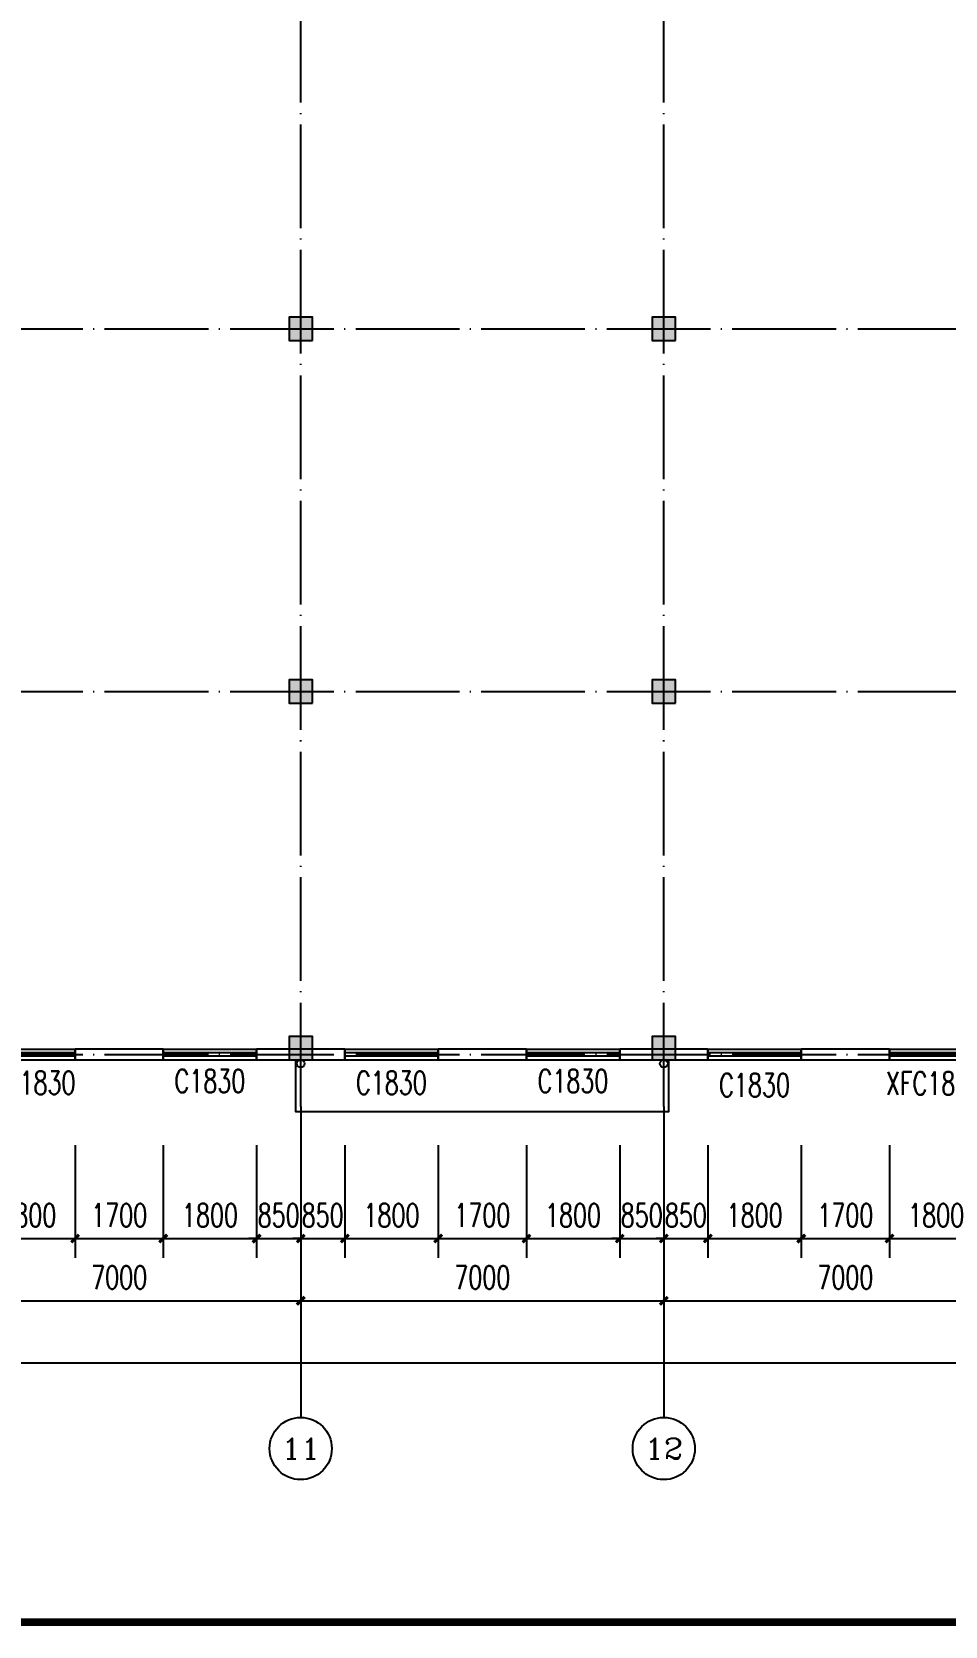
# Model space of a CAD drawing. Extents: x -4747 to 1060961, y -766984 to 396631.
# Drawn here: x 536663 to 554268, y -79089 to -48340 of the extents above; entities that cross this region are included whole.
import ezdxf
from ezdxf.enums import TextEntityAlignment as Align

# ---------------------------------------------------------------- set-up
doc = ezdxf.new("R2010")
doc.units = 0
doc.header["$LTSCALE"] = 1000
doc.header["$MEASUREMENT"] = 0
doc.linetypes.add('DOTE', pattern=[2.42, 2, -0.2, 0.02, -0.2])
doc.layers.get('0').update_dxf_attribs({"linetype": 'CONTINUOUS'})
doc.layers.get('DEFPOINTS').update_dxf_attribs({"linetype": 'CONTINUOUS'})
for name, color, linetype in [('AXIS', 3, 'CONTINUOUS'), ('AXIS_TEXT', 7, 'CONTINUOUS'), ('DOTE', 1, 'DOTE'), ('PUB_DIM', 3, 'CONTINUOUS'), ('PUB_TITLE', 4, 'CONTINUOUS'), ('WALL', 6, 'CONTINUOUS'), ('WINDOW', 4, 'CONTINUOUS'), ('WINDOW_TEXT', 7, 'CONTINUOUS'), ('屋面', 4, 'CONTINUOUS'), ('柱', 2, 'CONTINUOUS'), ('柱涂实', 54, 'CONTINUOUS'), ('雨水管', 2, 'CONTINUOUS'), ('面积计算', 7, 'CONTINUOUS')]:
    doc.layers.add(name, color=color, linetype=linetype)
doc.styles.add('_TCH_AXIS', font='COMPLEX', dxfattribs={"bigfont": 'GBCBIG'})
doc.styles.add('_TCH_WINDOW', font='SIMPLEX', dxfattribs={"height": 3.5, "bigfont": 'GBCBIG'})
doc.styles.add('COMPLEX', font='complex_.ttf')
doc.styles.add('DIM_FONT', font='SIMPLEX', dxfattribs={"width": 0.7, "bigfont": 'GBCBIG'})
doc.dimstyles.new('DIMN150', dxfattribs={"dimscale": 1.5, "dimtxt": 300, "dimasz": 100, "dimexe": 250, "dimexo": 300, "dimgap": 150, "dimtad": 1, "dimdec": 0, "dimzin": 0, "dimtxsty": 'DIM_FONT', "dimblk": 'ARCHTICK', "dimcen": 0.09, "dimclrt": 7, "dimazin": 3, "dimtfac": 1, "dimtdec": 0, "dimtix": 1, "dimtmove": 0, "dimatfit": 3, "dimtolj": 1, "dimtzin": 0})

# ---------------------------------------------------------------- blocks, each defined once
blk = doc.blocks.new('A$C22EA1380')
at = {"layer": '柱涂实'}
for points in [[(63625, 13875), (63625, 14325), (63175, 14325), (63175, 13875)], [(70625, 13875), (70625, 14325), (70175, 14325), (70175, 13875)], [(63625, 6875), (63625, 7325), (63175, 7325), (63175, 6875)], [(70625, 6875), (70625, 7325), (70175, 7325), (70175, 6875)], [(63625, 0), (63625, 450), (63175, 450), (63175, 0)], [(70625, 0), (70625, 450), (70175, 450), (70175, 0)]]:
    blk.add_hatch(color=256, dxfattribs=at).paths.add_polyline_path(points)
at = {"layer": '柱'}
for points in [[(63625, 13875), (63625, 14325), (63175, 14325), (63175, 13875)], [(70625, 13875), (70625, 14325), (70175, 14325), (70175, 13875)], [(63625, 6875), (63625, 7325), (63175, 7325), (63175, 6875)], [(70625, 6875), (70625, 7325), (70175, 7325), (70175, 6875)], [(63625, 0), (63625, 450), (63175, 450), (63175, 0)], [(70625, 0), (70625, 450), (70175, 450), (70175, 0)]]:
    blk.add_lwpolyline(points, close=True, dxfattribs=at)
at = {"layer": '柱涂实', "linetype": 'CONTINUOUS'}
for points in [[(63625, 13875), (63625, 14325), (63175, 14325), (63175, 13875)], [(70625, 13875), (70625, 14325), (70175, 14325), (70175, 13875)], [(63625, 6875), (63625, 7325), (63175, 7325), (63175, 6875)], [(70625, 6875), (70625, 7325), (70175, 7325), (70175, 6875)], [(63625, 0), (63625, 450), (63175, 450), (63175, 0)], [(70625, 0), (70625, 450), (70175, 450), (70175, 0)]]:
    blk.add_lwpolyline(points, close=True, dxfattribs=at)
blk = doc.blocks.new('_ARCHTICK')
at = {"color": 0, "linetype": 'BYBLOCK', "const_width": 0.4}
blk.add_lwpolyline([(-0.5, -0.5), (0.5, 0.5)], dxfattribs=at)
blk = doc.blocks.new('*D1256')
at = {"layer": 'DEFPOINTS', "color": 0}
for p in [(553195, -69364), (554995, -69364), (554995, -71614)]:
    blk.add_point(p, dxfattribs=at)
at = {"layer": 'PUB_DIM', "color": 0}
for p, q in [((553195, -69814), (553195, -71989)), ((554995, -69814), (554995, -71989)), ((553195, -71614), (554995, -71614))]:
    blk.add_line(p, q, dxfattribs=at)
at = {"layer": 'PUB_DIM', "color": 0, "xscale": 150, "yscale": 150, "zscale": 150, "rotation": 180}
blk.add_blockref('_ARCHTICK', (553195, -71614), dxfattribs=at)
at = {"layer": 'PUB_DIM', "color": 0, "xscale": 150, "yscale": 150, "zscale": 150}
blk.add_blockref('_ARCHTICK', (554995, -71614), dxfattribs=at)
at = {"layer": 'PUB_DIM', "color": 7, "insert": (554095, -71164), "char_height": 450, "attachment_point": 5, "style": 'DIM_FONT'}
blk.add_mtext('\\A1;1800', dxfattribs=at)
blk = doc.blocks.new('*D1257')
at = {"layer": 'DEFPOINTS', "color": 0}
for p in [(551495, -69364), (553195, -69364), (553195, -71614)]:
    blk.add_point(p, dxfattribs=at)
at = {"layer": 'PUB_DIM', "color": 0}
for p, q in [((551495, -69814), (551495, -71989)), ((553195, -69814), (553195, -71989)), ((551495, -71614), (553195, -71614))]:
    blk.add_line(p, q, dxfattribs=at)
at = {"layer": 'PUB_DIM', "color": 0, "xscale": 150, "yscale": 150, "zscale": 150, "rotation": 180}
blk.add_blockref('_ARCHTICK', (551495, -71614), dxfattribs=at)
at = {"layer": 'PUB_DIM', "color": 0, "xscale": 150, "yscale": 150, "zscale": 150}
blk.add_blockref('_ARCHTICK', (553195, -71614), dxfattribs=at)
at = {"layer": 'PUB_DIM', "color": 7, "insert": (552345, -71164), "char_height": 450, "attachment_point": 5, "style": 'DIM_FONT'}
blk.add_mtext('\\A1;1700', dxfattribs=at)
blk = doc.blocks.new('*D1258')
at = {"layer": 'DEFPOINTS', "color": 0}
for p in [(549695, -69364), (551495, -69364), (551495, -71614)]:
    blk.add_point(p, dxfattribs=at)
at = {"layer": 'PUB_DIM', "color": 0}
for p, q in [((549695, -69814), (549695, -71989)), ((551495, -69814), (551495, -71989)), ((549695, -71614), (551495, -71614))]:
    blk.add_line(p, q, dxfattribs=at)
at = {"layer": 'PUB_DIM', "color": 0, "xscale": 150, "yscale": 150, "zscale": 150, "rotation": 180}
blk.add_blockref('_ARCHTICK', (549695, -71614), dxfattribs=at)
at = {"layer": 'PUB_DIM', "color": 0, "xscale": 150, "yscale": 150, "zscale": 150}
blk.add_blockref('_ARCHTICK', (551495, -71614), dxfattribs=at)
at = {"layer": 'PUB_DIM', "color": 7, "insert": (550595, -71164), "char_height": 450, "attachment_point": 5, "style": 'DIM_FONT'}
blk.add_mtext('\\A1;1800', dxfattribs=at)
blk = doc.blocks.new('*D1259')
at = {"layer": 'DEFPOINTS', "color": 0}
for p in [(548845, -69364), (549695, -69364), (549695, -71614)]:
    blk.add_point(p, dxfattribs=at)
at = {"layer": 'PUB_DIM', "color": 0}
for p, q in [((548845, -69814), (548845, -71989)), ((549695, -69814), (549695, -71989)), ((548845, -71614), (548695, -71614)), ((548845, -71614), (549695, -71614)), ((549695, -71614), (549845, -71614))]:
    blk.add_line(p, q, dxfattribs=at)
at = {"layer": 'PUB_DIM', "color": 0, "xscale": 150, "yscale": 150, "zscale": 150}
blk.add_blockref('_ARCHTICK', (548845, -71614), dxfattribs=at)
at = {"layer": 'PUB_DIM', "color": 0, "xscale": 150, "yscale": 150, "zscale": 150, "rotation": 180}
blk.add_blockref('_ARCHTICK', (549695, -71614), dxfattribs=at)
at = {"layer": 'PUB_DIM', "color": 7, "insert": (549270, -71164), "char_height": 450, "attachment_point": 5, "style": 'DIM_FONT'}
blk.add_mtext('\\A1;850', dxfattribs=at)
blk = doc.blocks.new('*D1260')
at = {"layer": 'DEFPOINTS', "color": 0}
for p in [(547995, -69364), (548845, -69364), (548845, -71614)]:
    blk.add_point(p, dxfattribs=at)
at = {"layer": 'PUB_DIM', "color": 0}
for p, q in [((547995, -69814), (547995, -71989)), ((548845, -69814), (548845, -71989)), ((547995, -71614), (547845, -71614)), ((547995, -71614), (548845, -71614)), ((548845, -71614), (548995, -71614))]:
    blk.add_line(p, q, dxfattribs=at)
at = {"layer": 'PUB_DIM', "color": 0, "xscale": 150, "yscale": 150, "zscale": 150}
blk.add_blockref('_ARCHTICK', (547995, -71614), dxfattribs=at)
at = {"layer": 'PUB_DIM', "color": 0, "xscale": 150, "yscale": 150, "zscale": 150, "rotation": 180}
blk.add_blockref('_ARCHTICK', (548845, -71614), dxfattribs=at)
at = {"layer": 'PUB_DIM', "color": 7, "insert": (548420, -71164), "char_height": 450, "attachment_point": 5, "style": 'DIM_FONT'}
blk.add_mtext('\\A1;850', dxfattribs=at)
blk = doc.blocks.new('*D1261')
at = {"layer": 'DEFPOINTS', "color": 0}
for p in [(546195, -69364), (547995, -69364), (547995, -71614)]:
    blk.add_point(p, dxfattribs=at)
at = {"layer": 'PUB_DIM', "color": 0}
for p, q in [((546195, -69814), (546195, -71989)), ((547995, -69814), (547995, -71989)), ((546195, -71614), (547995, -71614))]:
    blk.add_line(p, q, dxfattribs=at)
at = {"layer": 'PUB_DIM', "color": 0, "xscale": 150, "yscale": 150, "zscale": 150, "rotation": 180}
blk.add_blockref('_ARCHTICK', (546195, -71614), dxfattribs=at)
at = {"layer": 'PUB_DIM', "color": 0, "xscale": 150, "yscale": 150, "zscale": 150}
blk.add_blockref('_ARCHTICK', (547995, -71614), dxfattribs=at)
at = {"layer": 'PUB_DIM', "color": 7, "insert": (547095, -71164), "char_height": 450, "attachment_point": 5, "style": 'DIM_FONT'}
blk.add_mtext('\\A1;1800', dxfattribs=at)
blk = doc.blocks.new('*D1262')
at = {"layer": 'DEFPOINTS', "color": 0}
for p in [(544495, -69364), (546195, -69364), (546195, -71614)]:
    blk.add_point(p, dxfattribs=at)
at = {"layer": 'PUB_DIM', "color": 0}
for p, q in [((544495, -69814), (544495, -71989)), ((546195, -69814), (546195, -71989)), ((544495, -71614), (546195, -71614))]:
    blk.add_line(p, q, dxfattribs=at)
at = {"layer": 'PUB_DIM', "color": 0, "xscale": 150, "yscale": 150, "zscale": 150, "rotation": 180}
blk.add_blockref('_ARCHTICK', (544495, -71614), dxfattribs=at)
at = {"layer": 'PUB_DIM', "color": 0, "xscale": 150, "yscale": 150, "zscale": 150}
blk.add_blockref('_ARCHTICK', (546195, -71614), dxfattribs=at)
at = {"layer": 'PUB_DIM', "color": 7, "insert": (545345, -71164), "char_height": 450, "attachment_point": 5, "style": 'DIM_FONT'}
blk.add_mtext('\\A1;1700', dxfattribs=at)
blk = doc.blocks.new('*D1263')
at = {"layer": 'DEFPOINTS', "color": 0}
for p in [(542695, -69364), (544495, -69364), (544495, -71614)]:
    blk.add_point(p, dxfattribs=at)
at = {"layer": 'PUB_DIM', "color": 0}
for p, q in [((542695, -69814), (542695, -71989)), ((544495, -69814), (544495, -71989)), ((542695, -71614), (544495, -71614))]:
    blk.add_line(p, q, dxfattribs=at)
at = {"layer": 'PUB_DIM', "color": 0, "xscale": 150, "yscale": 150, "zscale": 150, "rotation": 180}
blk.add_blockref('_ARCHTICK', (542695, -71614), dxfattribs=at)
at = {"layer": 'PUB_DIM', "color": 0, "xscale": 150, "yscale": 150, "zscale": 150}
blk.add_blockref('_ARCHTICK', (544495, -71614), dxfattribs=at)
at = {"layer": 'PUB_DIM', "color": 7, "insert": (543595, -71164), "char_height": 450, "attachment_point": 5, "style": 'DIM_FONT'}
blk.add_mtext('\\A1;1800', dxfattribs=at)
blk = doc.blocks.new('*D1264')
at = {"layer": 'DEFPOINTS', "color": 0}
for p in [(541845, -69364), (542695, -69364), (542695, -71614)]:
    blk.add_point(p, dxfattribs=at)
at = {"layer": 'PUB_DIM', "color": 0}
for p, q in [((541845, -69814), (541845, -71989)), ((542695, -69814), (542695, -71989)), ((541845, -71614), (541695, -71614)), ((541845, -71614), (542695, -71614)), ((542695, -71614), (542845, -71614))]:
    blk.add_line(p, q, dxfattribs=at)
at = {"layer": 'PUB_DIM', "color": 0, "xscale": 150, "yscale": 150, "zscale": 150}
blk.add_blockref('_ARCHTICK', (541845, -71614), dxfattribs=at)
at = {"layer": 'PUB_DIM', "color": 0, "xscale": 150, "yscale": 150, "zscale": 150, "rotation": 180}
blk.add_blockref('_ARCHTICK', (542695, -71614), dxfattribs=at)
at = {"layer": 'PUB_DIM', "color": 7, "insert": (542270, -71164), "char_height": 450, "attachment_point": 5, "style": 'DIM_FONT'}
blk.add_mtext('\\A1;850', dxfattribs=at)
blk = doc.blocks.new('*D1265')
at = {"layer": 'DEFPOINTS', "color": 0}
for p in [(540995, -69364), (541845, -69364), (541845, -71614)]:
    blk.add_point(p, dxfattribs=at)
at = {"layer": 'PUB_DIM', "color": 0}
for p, q in [((540995, -69814), (540995, -71989)), ((541845, -69814), (541845, -71989)), ((540995, -71614), (540845, -71614)), ((540995, -71614), (541845, -71614)), ((541845, -71614), (541995, -71614))]:
    blk.add_line(p, q, dxfattribs=at)
at = {"layer": 'PUB_DIM', "color": 0, "xscale": 150, "yscale": 150, "zscale": 150}
blk.add_blockref('_ARCHTICK', (540995, -71614), dxfattribs=at)
at = {"layer": 'PUB_DIM', "color": 0, "xscale": 150, "yscale": 150, "zscale": 150, "rotation": 180}
blk.add_blockref('_ARCHTICK', (541845, -71614), dxfattribs=at)
at = {"layer": 'PUB_DIM', "color": 7, "insert": (541420, -71164), "char_height": 450, "attachment_point": 5, "style": 'DIM_FONT'}
blk.add_mtext('\\A1;850', dxfattribs=at)
blk = doc.blocks.new('*D1266')
at = {"layer": 'DEFPOINTS', "color": 0}
for p in [(539195, -69364), (540995, -69364), (540995, -71614)]:
    blk.add_point(p, dxfattribs=at)
at = {"layer": 'PUB_DIM', "color": 0}
for p, q in [((539195, -69814), (539195, -71989)), ((540995, -69814), (540995, -71989)), ((539195, -71614), (540995, -71614))]:
    blk.add_line(p, q, dxfattribs=at)
at = {"layer": 'PUB_DIM', "color": 0, "xscale": 150, "yscale": 150, "zscale": 150, "rotation": 180}
blk.add_blockref('_ARCHTICK', (539195, -71614), dxfattribs=at)
at = {"layer": 'PUB_DIM', "color": 0, "xscale": 150, "yscale": 150, "zscale": 150}
blk.add_blockref('_ARCHTICK', (540995, -71614), dxfattribs=at)
at = {"layer": 'PUB_DIM', "color": 7, "insert": (540095, -71164), "char_height": 450, "attachment_point": 5, "style": 'DIM_FONT'}
blk.add_mtext('\\A1;1800', dxfattribs=at)
blk = doc.blocks.new('*D1267')
at = {"layer": 'DEFPOINTS', "color": 0}
for p in [(537495, -69364), (539195, -69364), (539195, -71614)]:
    blk.add_point(p, dxfattribs=at)
at = {"layer": 'PUB_DIM', "color": 0}
for p, q in [((537495, -69814), (537495, -71989)), ((539195, -69814), (539195, -71989)), ((537495, -71614), (539195, -71614))]:
    blk.add_line(p, q, dxfattribs=at)
at = {"layer": 'PUB_DIM', "color": 0, "xscale": 150, "yscale": 150, "zscale": 150, "rotation": 180}
blk.add_blockref('_ARCHTICK', (537495, -71614), dxfattribs=at)
at = {"layer": 'PUB_DIM', "color": 0, "xscale": 150, "yscale": 150, "zscale": 150}
blk.add_blockref('_ARCHTICK', (539195, -71614), dxfattribs=at)
at = {"layer": 'PUB_DIM', "color": 7, "insert": (538345, -71164), "char_height": 450, "attachment_point": 5, "style": 'DIM_FONT'}
blk.add_mtext('\\A1;1700', dxfattribs=at)
blk = doc.blocks.new('*D1268')
at = {"layer": 'DEFPOINTS', "color": 0}
for p in [(535695, -69364), (537495, -69364), (537495, -71614)]:
    blk.add_point(p, dxfattribs=at)
at = {"layer": 'PUB_DIM', "color": 0}
for p, q in [((535695, -69814), (535695, -71989)), ((537495, -69814), (537495, -71989)), ((535695, -71614), (537495, -71614))]:
    blk.add_line(p, q, dxfattribs=at)
at = {"layer": 'PUB_DIM', "color": 0, "xscale": 150, "yscale": 150, "zscale": 150, "rotation": 180}
blk.add_blockref('_ARCHTICK', (535695, -71614), dxfattribs=at)
at = {"layer": 'PUB_DIM', "color": 0, "xscale": 150, "yscale": 150, "zscale": 150}
blk.add_blockref('_ARCHTICK', (537495, -71614), dxfattribs=at)
at = {"layer": 'PUB_DIM', "color": 7, "insert": (536595, -71164), "char_height": 450, "attachment_point": 5, "style": 'DIM_FONT'}
blk.add_mtext('\\A1;1800', dxfattribs=at)
blk = doc.blocks.new('*D1351')
at = {"layer": 'AXIS', "color": 0}
for p, q in [((534845, -69514), (534845, -73189)), ((541845, -69514), (541845, -73189)), ((534845, -72814), (541845, -72814))]:
    blk.add_line(p, q, dxfattribs=at)
at = {"layer": 'DEFPOINTS', "color": 0}
for p in [(534845, -69064), (541845, -69064), (541845, -72814)]:
    blk.add_point(p, dxfattribs=at)
at = {"layer": 'AXIS', "color": 0, "xscale": 150, "yscale": 150, "zscale": 150, "rotation": 180}
blk.add_blockref('_ARCHTICK', (534845, -72814), dxfattribs=at)
at = {"layer": 'AXIS', "color": 0, "xscale": 150, "yscale": 150, "zscale": 150}
blk.add_blockref('_ARCHTICK', (541845, -72814), dxfattribs=at)
at = {"layer": 'AXIS', "color": 7, "insert": (538345, -72364), "char_height": 450, "attachment_point": 5, "style": 'DIM_FONT'}
blk.add_mtext('\\A1;7000', dxfattribs=at)
blk = doc.blocks.new('*D1352')
at = {"layer": 'AXIS', "color": 0}
for p, q in [((541845, -69514), (541845, -73189)), ((548845, -69514), (548845, -73189)), ((541845, -72814), (548845, -72814))]:
    blk.add_line(p, q, dxfattribs=at)
at = {"layer": 'DEFPOINTS', "color": 0}
for p in [(541845, -69064), (548845, -69064), (548845, -72814)]:
    blk.add_point(p, dxfattribs=at)
at = {"layer": 'AXIS', "color": 0, "xscale": 150, "yscale": 150, "zscale": 150, "rotation": 180}
blk.add_blockref('_ARCHTICK', (541845, -72814), dxfattribs=at)
at = {"layer": 'AXIS', "color": 0, "xscale": 150, "yscale": 150, "zscale": 150}
blk.add_blockref('_ARCHTICK', (548845, -72814), dxfattribs=at)
at = {"layer": 'AXIS', "color": 7, "insert": (545345, -72364), "char_height": 450, "attachment_point": 5, "style": 'DIM_FONT'}
blk.add_mtext('\\A1;7000', dxfattribs=at)
blk = doc.blocks.new('*D1353')
at = {"layer": 'AXIS', "color": 0}
for p, q in [((548845, -69514), (548845, -73189)), ((555845, -69514), (555845, -73189)), ((548845, -72814), (555845, -72814))]:
    blk.add_line(p, q, dxfattribs=at)
at = {"layer": 'DEFPOINTS', "color": 0}
for p in [(548845, -69064), (555845, -69064), (555845, -72814)]:
    blk.add_point(p, dxfattribs=at)
at = {"layer": 'AXIS', "color": 0, "xscale": 150, "yscale": 150, "zscale": 150, "rotation": 180}
blk.add_blockref('_ARCHTICK', (548845, -72814), dxfattribs=at)
at = {"layer": 'AXIS', "color": 0, "xscale": 150, "yscale": 150, "zscale": 150}
blk.add_blockref('_ARCHTICK', (555845, -72814), dxfattribs=at)
at = {"layer": 'AXIS', "color": 7, "insert": (552345, -72364), "char_height": 450, "attachment_point": 5, "style": 'DIM_FONT'}
blk.add_mtext('\\A1;7000', dxfattribs=at)
blk = doc.blocks.new('*D1358')
at = {"layer": 'AXIS', "color": 0}
for p, q in [((478445, -69814), (478445, -74389)), ((578945, -69814), (578945, -74389)), ((478445, -74014), (578945, -74014))]:
    blk.add_line(p, q, dxfattribs=at)
at = {"layer": 'DEFPOINTS', "color": 0}
for p in [(478445, -69364), (578945, -69364), (578945, -74014)]:
    blk.add_point(p, dxfattribs=at)
at = {"layer": 'AXIS', "color": 0, "xscale": 150, "yscale": 150, "zscale": 150, "rotation": 180}
blk.add_blockref('_ARCHTICK', (478445, -74014), dxfattribs=at)
at = {"layer": 'AXIS', "color": 0, "xscale": 150, "yscale": 150, "zscale": 150}
blk.add_blockref('_ARCHTICK', (578945, -74014), dxfattribs=at)
at = {"layer": 'AXIS', "color": 7, "insert": (528695, -73564), "char_height": 450, "attachment_point": 5, "style": 'DIM_FONT'}
blk.add_mtext('\\A1;100500', dxfattribs=at)
blk = doc.blocks.new('$WINLIB2D$00000001')
at = {"color": 0}
for points in [[(-0.5, 0.5), (-0.5, -0.5)], [(-0.5, 0.5), (0.5, 0.5)], [(0.5, -0.5), (0.5, 0.5)], [(0.5, 0.167), (-0.5, 0.167)], [(0.5, -0.167), (-0.5, -0.167)], [(-0.5, -0.5), (0.5, -0.5)]]:
    blk.add_lwpolyline(points, dxfattribs=at)
blk = doc.blocks.new('_AXISO')
blk.add_circle((0, 0), 0.5)
at = {"layer": 'AXIS_TEXT', "style": 'COMPLEX', "width": 1.041667}
blk.add_attdef('A', text='', height=0.56, dxfattribs=at).set_placement((-0.25, -0.28), (0.25, -0.28), align=Align.FIT)

msp = doc.modelspace()

# ---------------------------------------------------------------- linework, layer by layer
at = {"layer": 'AXIS'}
for p, q in [((541844.9, -69064.3), (541844.9, -75064.3)), ((548844.9, -69064.3), (548844.9, -75064.3))]:
    msp.add_line(p, q, dxfattribs=at)
at = {"layer": 'DOTE'}
for p, q in [((541844.9, -69064.3), (541844.9, -25064.3)), ((548844.9, -69064.3), (548844.9, -25064.3)), ((475144.9, -54064.3), (579844.9, -54064.3)), ((475144.9, -61064.3), (579844.9, -61064.3)), ((475144.9, -68064.3), (579844.9, -68064.3))]:
    msp.add_line(p, q, dxfattribs=at)
at = {"layer": 'PUB_TITLE', "const_width": 150}
msp.add_lwpolyline([(425670.8, -79014.3), (598770.8, -79014.3), (598770.8, 44135.7), (425670.8, 44135.7)], close=True, dxfattribs=at)
at = {"layer": 'WALL'}
for p, q in [((539194.9, -67964.3), (537494.9, -67964.3)), ((537494.9, -67964.3), (537494.9, -68164.3)), ((537494.9, -68164.3), (539194.9, -68164.3)), ((539194.9, -68164.3), (539194.9, -67964.3)), ((542694.9, -67964.3), (540994.9, -67964.3)), ((540994.9, -67964.3), (540994.9, -68164.3)), ((540994.9, -68164.3), (542694.9, -68164.3)), ((542694.9, -68164.3), (542694.9, -67964.3)), ((546194.9, -67964.3), (544494.9, -67964.3)), ((544494.9, -67964.3), (544494.9, -68164.3)), ((544494.9, -68164.3), (546194.9, -68164.3)), ((546194.9, -68164.3), (546194.9, -67964.3)), ((549694.9, -67964.3), (547994.9, -67964.3)), ((547994.9, -67964.3), (547994.9, -68164.3)), ((547994.9, -68164.3), (549694.9, -68164.3)), ((549694.9, -68164.3), (549694.9, -67964.3)), ((553194.9, -67964.3), (551494.9, -67964.3)), ((551494.9, -67964.3), (551494.9, -68164.3)), ((551494.9, -68164.3), (553194.9, -68164.3)), ((553194.9, -68164.3), (553194.9, -67964.3))]:
    msp.add_line(p, q, dxfattribs=at)
at = {"layer": '屋面'}
msp.add_lwpolyline([(541744.9, -68164.3), (541744.9, -69164.3), (548944.9, -69164.3), (548944.9, -68164.3)], dxfattribs=at)
at = {"layer": '雨水管'}
for centre in [(541844.9, -68239.3), (548844.9, -68239.3)]:
    msp.add_circle(centre, 75, dxfattribs=at)

# ---------------------------------------------------------------- block references
at = {"layer": 'AXIS'}
ref = msp.add_blockref('_AXISO', (541844.9, -75664.3), dxfattribs=dict(at, xscale=1200, yscale=1200, zscale=1200))
ref.add_attrib('A', '11', dxfattribs={"layer": 'AXIS_TEXT', "height": 394.42, "style": '_TCH_AXIS', "width": 1.645319}).set_placement((541474.1, -75861.5), (542215.7, -75861.5), align=Align.FIT)
ref = msp.add_blockref('_AXISO', (548844.9, -75664.3), dxfattribs=dict(at, xscale=1200, yscale=1200, zscale=1200))
ref.add_attrib('A', '12', dxfattribs={"layer": 'AXIS_TEXT', "height": 394.42, "style": '_TCH_AXIS', "width": 1.361643}).set_placement((548474.1, -75861.5), (549215.7, -75861.5), align=Align.FIT)
at = {"layer": 'WINDOW'}
ref = msp.add_blockref('$WINLIB2D$00000001', (536594.9, -68064.3), dxfattribs=dict(at, xscale=-1800, yscale=-200, zscale=-1800, rotation=180))
ref.add_attrib('A', 'XFC1830', (535627.4, -68832.3), dxfattribs={"layer": 'WINDOW_TEXT', "height": 446.25, "style": '_TCH_WINDOW', "width": 0.705882})
ref = msp.add_blockref('$WINLIB2D$00000001', (540094.9, -68064.3), dxfattribs=dict(at, xscale=-1800, yscale=-200, zscale=-1800, rotation=180))
ref.add_attrib('A', 'C1830', (539412.4, -68799.9), dxfattribs={"layer": 'WINDOW_TEXT', "height": 446.25, "style": '_TCH_WINDOW', "width": 0.705882})
ref = msp.add_blockref('$WINLIB2D$00000001', (543594.9, -68064.3), dxfattribs=dict(at, xscale=-1800, yscale=-200, zscale=-1800, rotation=180))
ref.add_attrib('A', 'C1830', (542912.4, -68832.3), dxfattribs={"layer": 'WINDOW_TEXT', "height": 446.25, "style": '_TCH_WINDOW', "width": 0.705882})
ref = msp.add_blockref('$WINLIB2D$00000001', (547094.9, -68064.3), dxfattribs=dict(at, xscale=-1800, yscale=-200, zscale=-1800, rotation=180))
ref.add_attrib('A', 'C1830', (546412.4, -68799.9), dxfattribs={"layer": 'WINDOW_TEXT', "height": 446.25, "style": '_TCH_WINDOW', "width": 0.705882})
ref = msp.add_blockref('$WINLIB2D$00000001', (550594.9, -68064.3), dxfattribs=dict(at, xscale=-1800, yscale=-200, zscale=-1800, rotation=180))
ref.add_attrib('A', 'C1830', (549912.4, -68877.4), dxfattribs={"layer": 'WINDOW_TEXT', "height": 446.25, "style": '_TCH_WINDOW', "width": 0.705882})
ref = msp.add_blockref('$WINLIB2D$00000001', (554094.9, -68064.3), dxfattribs=dict(at, xscale=-1800, yscale=-200, zscale=-1800, rotation=180))
ref.add_attrib('A', 'XFC1830', (553127.4, -68845.1), dxfattribs={"layer": 'WINDOW_TEXT', "height": 446.25, "style": '_TCH_WINDOW', "width": 0.705882})
at = {"layer": '面积计算'}
msp.add_blockref('A$C22EA1380', (478444.9, -68164.3), dxfattribs=at)

# ---------------------------------------------------------------- dimensions: what is measured, and where the dimension line sits
at = {"layer": 'AXIS'}
for p1, p2, distance, picture, middle in [((534844.9, -69064.3), (541844.9, -69064.3), -3750, '*D1351', (538344.9, -72364.3)), ((541844.9, -69064.3), (548844.9, -69064.3), -3750, '*D1352', (545344.9, -72364.3)), ((548844.9, -69064.3), (555844.9, -69064.3), -3750, '*D1353', (552344.9, -72364.3)), ((478444.9, -69364.3), (578944.9, -69364.3), -4650, '*D1358', (528694.9, -73564.3))]:
    dim = msp.add_aligned_dim(p1=p1, p2=p2, distance=distance, dimstyle='DIMN150', dxfattribs=at)
    dim.commit()
    dim.dimension.update_dxf_attribs({"geometry": picture, "text_midpoint": middle})
at = {"layer": 'PUB_DIM'}
for p1, p2, picture, middle in [((535694.9, -69364.3), (537494.9, -69364.3), '*D1268', (536594.9, -71164.3)), ((537494.9, -69364.3), (539194.9, -69364.3), '*D1267', (538344.9, -71164.3)), ((539194.9, -69364.3), (540994.9, -69364.3), '*D1266', (540094.9, -71164.3)), ((540994.9, -69364.3), (541844.9, -69364.3), '*D1265', (541419.9, -71164.3)), ((541844.9, -69364.3), (542694.9, -69364.3), '*D1264', (542269.9, -71164.3)), ((542694.9, -69364.3), (544494.9, -69364.3), '*D1263', (543594.9, -71164.3)), ((544494.9, -69364.3), (546194.9, -69364.3), '*D1262', (545344.9, -71164.3)), ((546194.9, -69364.3), (547994.9, -69364.3), '*D1261', (547094.9, -71164.3)), ((547994.9, -69364.3), (548844.9, -69364.3), '*D1260', (548419.9, -71164.3)), ((548844.9, -69364.3), (549694.9, -69364.3), '*D1259', (549269.9, -71164.3)), ((549694.9, -69364.3), (551494.9, -69364.3), '*D1258', (550594.9, -71164.3)), ((551494.9, -69364.3), (553194.9, -69364.3), '*D1257', (552344.9, -71164.3)), ((553194.9, -69364.3), (554994.9, -69364.3), '*D1256', (554094.9, -71164.3))]:
    dim = msp.add_aligned_dim(p1=p1, p2=p2, distance=-2250, dimstyle='DIMN150', dxfattribs=at)
    dim.commit()
    dim.dimension.update_dxf_attribs({"geometry": picture, "text_midpoint": middle})

doc.saveas('drawing.dxf')
